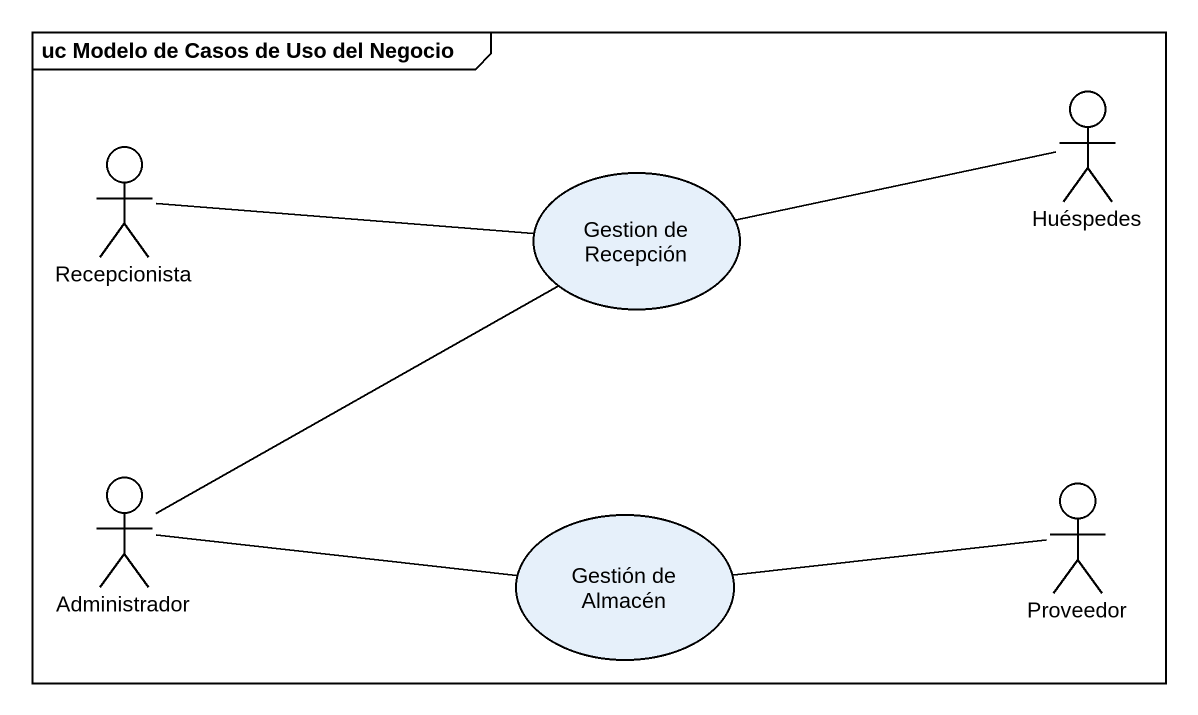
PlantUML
@startuml
mainframe uc Modelo de Casos de Uso del Negocio
actor Huéspedes
actor Recepcionista
usecase "Gestion de Recepción" as Gestion_de_Recepción
actor Administrador
usecase "Gestión de Almacén" as Gestión_de_Almacén
actor Proveedor
Huéspedes -left- Gestion_de_Recepción
Recepcionista -right- Gestion_de_Recepción
Administrador -up- Gestion_de_Recepción
Administrador -right- Gestión_de_Almacén
Proveedor -left- Gestión_de_Almacén
@enduml
